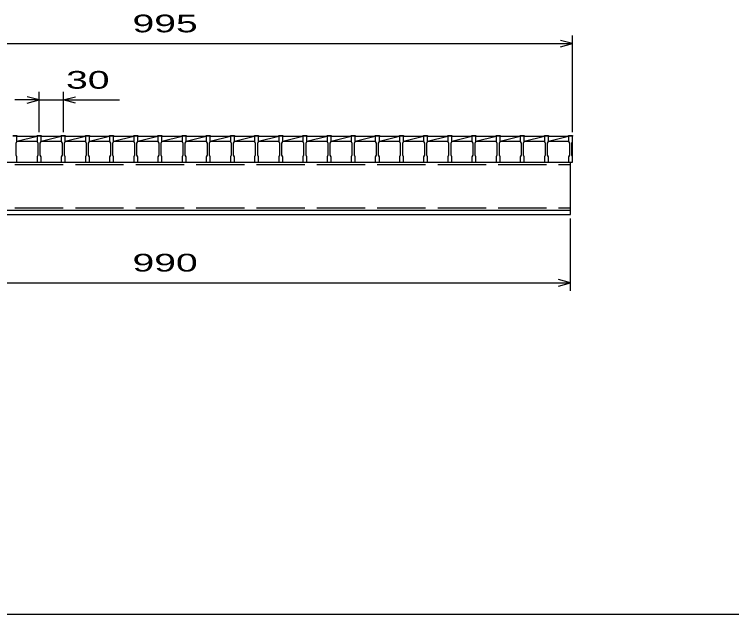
# Model space of a CAD drawing. Units: millimetres, scale not verified. Extents: x -1820 to 1731, y -1282 to 1054.
# Drawn here: x -1117 to -227, y -1146 to -401 of the extents above; entities that cross this region are included whole.
import ezdxf
from ezdxf.enums import TextEntityAlignment as Align

# ---------------------------------------------------------------- set-up
doc = ezdxf.new("R2010")
doc.units = ezdxf.units.MM
doc.header["$LTSCALE"] = 10
doc.linetypes.add('DASHED', pattern=[7.5, 6, -1.5])
for name, color, linetype, lineweight in [('0_2', 150, 'Continuous', 25), ('16', 3, 'Continuous', 25), ('22', 4, 'Continuous', 25)]:
    doc.layers.add(name, color=color, linetype=linetype, lineweight=lineweight)
doc.styles.add('ベクトル', font='')
doc.styles.get('ベクトル').set_extended_font_data('ベクトル')

msp = doc.modelspace()

# ---------------------------------------------------------------- linework, layer by layer
at = {"layer": '0_2'}
msp.add_line((1731, -1146.5), (-1729, -1146.5), dxfattribs=at)
at = {"layer": '16'}
for p, q in [((-1119, -551.8), (-1114, -551.8)), ((-1114, -551.8), (-1114, -552.5)), ((-1089, -552.5), (-1089, -551.8)), ((-1089, -551.8), (-1084, -551.8)), ((-1084, -551.8), (-1084, -552.5)), ((-1059, -552.5), (-1059, -551.8)), ((-1059, -551.8), (-1054, -551.8)), ((-1054, -551.8), (-1054, -552.5)), ((-1029, -552.5), (-1029, -551.8)), ((-1029, -551.8), (-1024, -551.8)), ((-1024, -551.8), (-1024, -552.5)), ((-999, -552.5), (-999, -551.8)), ((-999, -551.8), (-994, -551.8)), ((-994, -551.8), (-994, -552.5)), ((-969, -552.5), (-969, -551.8)), ((-969, -551.8), (-964, -551.8)), ((-964, -551.8), (-964, -552.5)), ((-939, -552.5), (-939, -551.8)), ((-939, -551.8), (-934, -551.8)), ((-934, -551.8), (-934, -552.5)), ((-909, -552.5), (-909, -551.8)), ((-909, -551.8), (-904, -551.8)), ((-904, -551.8), (-904, -552.5)), ((-879, -552.5), (-879, -551.8)), ((-879, -551.8), (-874, -551.8)), ((-874, -551.8), (-874, -552.5)), ((-849, -552.5), (-849, -551.8)), ((-849, -551.8), (-844, -551.8)), ((-844, -551.8), (-844, -552.5)), ((-819, -552.5), (-819, -551.8)), ((-819, -551.8), (-814, -551.8)), ((-814, -551.8), (-814, -552.5)), ((-789, -552.5), (-789, -551.8)), ((-789, -551.8), (-784, -551.8)), ((-784, -551.8), (-784, -552.5)), ((-759, -552.5), (-759, -551.8)), ((-759, -551.8), (-754, -551.8)), ((-754, -551.8), (-754, -552.5)), ((-729, -552.5), (-729, -551.8)), ((-729, -551.8), (-724, -551.8)), ((-724, -551.8), (-724, -552.5)), ((-699, -552.5), (-699, -551.8)), ((-699, -551.8), (-694, -551.8)), ((-694, -551.8), (-694, -552.5)), ((-669, -552.5), (-669, -551.8)), ((-669, -551.8), (-664, -551.8)), ((-664, -551.8), (-664, -552.5)), ((-639, -552.5), (-639, -551.8)), ((-639, -551.8), (-634, -551.8)), ((-634, -551.8), (-634, -552.5)), ((-609, -552.5), (-609, -551.8)), ((-609, -551.8), (-604, -551.8)), ((-604, -551.8), (-604, -552.5)), ((-579, -552.5), (-579, -551.8)), ((-579, -551.8), (-574, -551.8)), ((-574, -551.8), (-574, -552.5)), ((-549, -552.5), (-549, -551.8)), ((-549, -551.8), (-544, -551.8)), ((-544, -551.8), (-544, -552.5)), ((-519, -552.5), (-519, -551.8)), ((-519, -551.8), (-514, -551.8)), ((-514, -551.8), (-514, -552.5)), ((-489, -552.5), (-489, -551.8)), ((-489, -551.8), (-484, -551.8)), ((-484, -551.8), (-484, -552.5)), ((-459, -552.5), (-459, -551.8)), ((-459, -551.8), (-454, -551.8)), ((-454, -551.8), (-454, -552.5)), ((-429, -552.5), (-429, -551.8)), ((-429, -551.8), (-424, -551.8)), ((-424, -551.8), (-424, -552.5)), ((-1114, -552.5), (-1119, -552.5)), ((-1115, -561), (-1114, -559)), ((-1115, -576), (-1115, -561)), ((-1114, -559), (-1114, -552.5)), ((-1114, -552.5), (-1089, -552.5)), ((-1114, -558.5), (-1089, -552.5)), ((-1114, -558.5), (-1089, -558.5)), ((-1089, -552.5), (-1089, -559)), ((-1084, -552.5), (-1089, -552.5)), ((-1089, -559), (-1088, -561)), ((-1088, -561), (-1088, -576)), ((-1085, -561), (-1084, -559)), ((-1085, -576), (-1085, -561)), ((-1084, -559), (-1084, -552.5)), ((-1084, -552.5), (-1059, -552.5)), ((-1084, -558.5), (-1059, -552.5)), ((-1084, -558.5), (-1059, -558.5)), ((-1059, -552.5), (-1059, -559)), ((-1054, -552.5), (-1059, -552.5)), ((-1059, -559), (-1058, -561)), ((-1058, -561), (-1058, -576)), ((-1055, -561), (-1054, -559)), ((-1055, -576), (-1055, -561)), ((-1054, -559), (-1054, -552.5)), ((-1054, -552.5), (-1029, -552.5)), ((-1054, -558.5), (-1029, -552.5)), ((-1054, -558.5), (-1029, -558.5)), ((-1029, -552.5), (-1029, -559)), ((-1024, -552.5), (-1029, -552.5)), ((-1029, -559), (-1028, -561)), ((-1028, -561), (-1028, -576)), ((-1025, -561), (-1024, -559)), ((-1025, -576), (-1025, -561)), ((-1024, -559), (-1024, -552.5)), ((-1024, -552.5), (-999, -552.5)), ((-1024, -558.5), (-999, -552.5)), ((-1024, -558.5), (-999, -558.5)), ((-999, -552.5), (-999, -559)), ((-994, -552.5), (-999, -552.5)), ((-999, -559), (-998, -561)), ((-998, -561), (-998, -576)), ((-995, -561), (-994, -559)), ((-995, -576), (-995, -561)), ((-994, -559), (-994, -552.5)), ((-994, -552.5), (-969, -552.5)), ((-994, -558.5), (-969, -552.5)), ((-994, -558.5), (-969, -558.5)), ((-969, -552.5), (-969, -559)), ((-964, -552.5), (-969, -552.5)), ((-969, -559), (-968, -561)), ((-968, -561), (-968, -576)), ((-965, -561), (-964, -559)), ((-965, -576), (-965, -561)), ((-964, -559), (-964, -552.5)), ((-964, -552.5), (-939, -552.5)), ((-964, -558.5), (-939, -552.5)), ((-964, -558.5), (-939, -558.5)), ((-939, -552.5), (-939, -559)), ((-934, -552.5), (-939, -552.5)), ((-939, -559), (-938, -561)), ((-938, -561), (-938, -576)), ((-935, -561), (-934, -559)), ((-935, -576), (-935, -561)), ((-934, -559), (-934, -552.5)), ((-934, -552.5), (-909, -552.5)), ((-934, -558.5), (-909, -552.5)), ((-934, -558.5), (-909, -558.5)), ((-909, -552.5), (-909, -559)), ((-904, -552.5), (-909, -552.5)), ((-909, -559), (-908, -561)), ((-908, -561), (-908, -576)), ((-905, -561), (-904, -559)), ((-905, -576), (-905, -561)), ((-904, -559), (-904, -552.5)), ((-904, -552.5), (-879, -552.5)), ((-904, -558.5), (-879, -552.5)), ((-904, -558.5), (-879, -558.5)), ((-879, -552.5), (-879, -559)), ((-874, -552.5), (-879, -552.5)), ((-879, -559), (-878, -561)), ((-878, -561), (-878, -576)), ((-875, -561), (-874, -559)), ((-875, -576), (-875, -561)), ((-874, -559), (-874, -552.5)), ((-874, -552.5), (-849, -552.5)), ((-874, -558.5), (-849, -552.5)), ((-874, -558.5), (-849, -558.5)), ((-849, -552.5), (-849, -559)), ((-844, -552.5), (-849, -552.5)), ((-849, -559), (-848, -561)), ((-848, -561), (-848, -576)), ((-845, -561), (-844, -559)), ((-845, -576), (-845, -561)), ((-844, -559), (-844, -552.5)), ((-844, -552.5), (-819, -552.5)), ((-844, -558.5), (-819, -552.5)), ((-844, -558.5), (-819, -558.5)), ((-819, -552.5), (-819, -559)), ((-814, -552.5), (-819, -552.5)), ((-819, -559), (-818, -561)), ((-818, -561), (-818, -576)), ((-815, -561), (-814, -559)), ((-815, -576), (-815, -561)), ((-814, -559), (-814, -552.5)), ((-814, -552.5), (-789, -552.5)), ((-814, -558.5), (-789, -552.5)), ((-814, -558.5), (-789, -558.5)), ((-789, -552.5), (-789, -559)), ((-784, -552.5), (-789, -552.5)), ((-789, -559), (-788, -561)), ((-788, -561), (-788, -576)), ((-785, -561), (-784, -559)), ((-785, -576), (-785, -561)), ((-784, -559), (-784, -552.5)), ((-784, -552.5), (-759, -552.5)), ((-784, -558.5), (-759, -552.5)), ((-784, -558.5), (-759, -558.5)), ((-759, -552.5), (-759, -559)), ((-754, -552.5), (-759, -552.5)), ((-759, -559), (-758, -561)), ((-758, -561), (-758, -576)), ((-755, -561), (-754, -559)), ((-755, -576), (-755, -561)), ((-754, -559), (-754, -552.5)), ((-754, -552.5), (-729, -552.5)), ((-754, -558.5), (-729, -552.5)), ((-754, -558.5), (-729, -558.5)), ((-729, -552.5), (-729, -559)), ((-724, -552.5), (-729, -552.5)), ((-729, -559), (-728, -561)), ((-728, -561), (-728, -576)), ((-725, -561), (-724, -559)), ((-725, -576), (-725, -561)), ((-724, -559), (-724, -552.5)), ((-724, -552.5), (-699, -552.5)), ((-724, -558.5), (-699, -552.5)), ((-724, -558.5), (-699, -558.5)), ((-699, -552.5), (-699, -559)), ((-694, -552.5), (-699, -552.5)), ((-699, -559), (-698, -561)), ((-698, -561), (-698, -576)), ((-695, -561), (-694, -559)), ((-695, -576), (-695, -561)), ((-694, -559), (-694, -552.5)), ((-694, -552.5), (-669, -552.5)), ((-694, -558.5), (-669, -552.5)), ((-694, -558.5), (-669, -558.5)), ((-669, -552.5), (-669, -559)), ((-664, -552.5), (-669, -552.5)), ((-669, -559), (-668, -561)), ((-668, -561), (-668, -576)), ((-665, -561), (-664, -559)), ((-665, -576), (-665, -561)), ((-664, -559), (-664, -552.5)), ((-664, -552.5), (-639, -552.5)), ((-664, -558.5), (-639, -552.5)), ((-664, -558.5), (-639, -558.5)), ((-639, -552.5), (-639, -559)), ((-634, -552.5), (-639, -552.5)), ((-639, -559), (-638, -561)), ((-638, -561), (-638, -576)), ((-635, -561), (-634, -559)), ((-635, -576), (-635, -561)), ((-634, -559), (-634, -552.5)), ((-634, -552.5), (-609, -552.5)), ((-634, -558.5), (-609, -552.5)), ((-634, -558.5), (-609, -558.5)), ((-609, -552.5), (-609, -559)), ((-604, -552.5), (-609, -552.5)), ((-609, -559), (-608, -561)), ((-608, -561), (-608, -576)), ((-605, -561), (-604, -559)), ((-605, -576), (-605, -561)), ((-604, -559), (-604, -552.5)), ((-604, -552.5), (-579, -552.5)), ((-604, -558.5), (-579, -552.5)), ((-604, -558.5), (-579, -558.5)), ((-579, -552.5), (-579, -559)), ((-574, -552.5), (-579, -552.5)), ((-579, -559), (-578, -561)), ((-578, -561), (-578, -576)), ((-575, -561), (-574, -559)), ((-575, -576), (-575, -561)), ((-574, -559), (-574, -552.5)), ((-574, -552.5), (-549, -552.5)), ((-574, -558.5), (-549, -552.5)), ((-574, -558.5), (-549, -558.5)), ((-549, -552.5), (-549, -559)), ((-544, -552.5), (-549, -552.5)), ((-549, -559), (-548, -561)), ((-548, -561), (-548, -576)), ((-545, -561), (-544, -559)), ((-545, -576), (-545, -561)), ((-544, -559), (-544, -552.5)), ((-544, -552.5), (-519, -552.5)), ((-544, -558.5), (-519, -552.5)), ((-544, -558.5), (-519, -558.5)), ((-519, -552.5), (-519, -559)), ((-514, -552.5), (-519, -552.5)), ((-519, -559), (-518, -561)), ((-518, -561), (-518, -576)), ((-515, -561), (-514, -559)), ((-515, -576), (-515, -561)), ((-514, -559), (-514, -552.5)), ((-514, -552.5), (-489, -552.5)), ((-514, -558.5), (-489, -552.5)), ((-514, -558.5), (-489, -558.5)), ((-489, -552.5), (-489, -559)), ((-484, -552.5), (-489, -552.5)), ((-489, -559), (-488, -561)), ((-488, -561), (-488, -576)), ((-485, -561), (-484, -559)), ((-485, -576), (-485, -561)), ((-484, -559), (-484, -552.5)), ((-484, -552.5), (-459, -552.5)), ((-484, -558.5), (-459, -552.5)), ((-484, -558.5), (-459, -558.5)), ((-459, -552.5), (-459, -559)), ((-454, -552.5), (-459, -552.5)), ((-459, -559), (-458, -561)), ((-458, -561), (-458, -576)), ((-455, -561), (-454, -559)), ((-455, -576), (-455, -561)), ((-454, -559), (-454, -552.5)), ((-454, -552.5), (-429, -552.5)), ((-454, -558.5), (-429, -552.5)), ((-454, -558.5), (-429, -558.5)), ((-429, -552.5), (-429, -559)), ((-424, -552.5), (-429, -552.5)), ((-429, -559), (-428, -561)), ((-428, -561), (-428, -576)), ((-425, -561), (-424, -559)), ((-425, -576), (-425, -561)), ((-424, -559), (-424, -552.5)), ((-424, -584.5), (-424, -552.5)), ((-1114, -578), (-1115, -576)), ((-1114, -584.5), (-1114, -578)), ((-1088, -576), (-1089, -578)), ((-1089, -578), (-1089, -584.5)), ((-1084, -578), (-1085, -576)), ((-1084, -584.5), (-1084, -578)), ((-1058, -576), (-1059, -578)), ((-1059, -578), (-1059, -584.5)), ((-1054, -578), (-1055, -576)), ((-1054, -584.5), (-1054, -578)), ((-1028, -576), (-1029, -578)), ((-1029, -578), (-1029, -584.5)), ((-1024, -578), (-1025, -576)), ((-1024, -584.5), (-1024, -578)), ((-998, -576), (-999, -578)), ((-999, -578), (-999, -584.5)), ((-994, -578), (-995, -576)), ((-994, -584.5), (-994, -578)), ((-968, -576), (-969, -578)), ((-969, -578), (-969, -584.5)), ((-964, -578), (-965, -576)), ((-964, -584.5), (-964, -578)), ((-938, -576), (-939, -578)), ((-939, -578), (-939, -584.5)), ((-934, -578), (-935, -576)), ((-934, -584.5), (-934, -578)), ((-908, -576), (-909, -578)), ((-909, -578), (-909, -584.5)), ((-904, -578), (-905, -576)), ((-904, -584.5), (-904, -578)), ((-878, -576), (-879, -578)), ((-879, -578), (-879, -584.5)), ((-874, -578), (-875, -576)), ((-874, -584.5), (-874, -578)), ((-848, -576), (-849, -578)), ((-849, -578), (-849, -584.5)), ((-844, -578), (-845, -576)), ((-844, -584.5), (-844, -578)), ((-818, -576), (-819, -578)), ((-819, -578), (-819, -584.5)), ((-814, -578), (-815, -576)), ((-814, -584.5), (-814, -578)), ((-788, -576), (-789, -578)), ((-789, -578), (-789, -584.5)), ((-784, -578), (-785, -576)), ((-784, -584.5), (-784, -578)), ((-758, -576), (-759, -578)), ((-759, -578), (-759, -584.5)), ((-754, -578), (-755, -576)), ((-754, -584.5), (-754, -578)), ((-728, -576), (-729, -578)), ((-729, -578), (-729, -584.5)), ((-724, -578), (-725, -576)), ((-724, -584.5), (-724, -578)), ((-698, -576), (-699, -578)), ((-699, -578), (-699, -584.5)), ((-694, -578), (-695, -576)), ((-694, -584.5), (-694, -578)), ((-668, -576), (-669, -578)), ((-669, -578), (-669, -584.5)), ((-664, -578), (-665, -576)), ((-664, -584.5), (-664, -578)), ((-638, -576), (-639, -578)), ((-639, -578), (-639, -584.5)), ((-634, -578), (-635, -576)), ((-634, -584.5), (-634, -578)), ((-608, -576), (-609, -578)), ((-609, -578), (-609, -584.5)), ((-604, -578), (-605, -576)), ((-604, -584.5), (-604, -578)), ((-578, -576), (-579, -578)), ((-579, -578), (-579, -584.5)), ((-574, -578), (-575, -576)), ((-574, -584.5), (-574, -578)), ((-548, -576), (-549, -578)), ((-549, -578), (-549, -584.5)), ((-544, -578), (-545, -576)), ((-544, -584.5), (-544, -578)), ((-518, -576), (-519, -578)), ((-519, -578), (-519, -584.5)), ((-514, -578), (-515, -576)), ((-514, -584.5), (-514, -578)), ((-488, -576), (-489, -578)), ((-489, -578), (-489, -584.5)), ((-484, -578), (-485, -576)), ((-484, -584.5), (-484, -578)), ((-458, -576), (-459, -578)), ((-459, -578), (-459, -584.5)), ((-454, -578), (-455, -576)), ((-454, -584.5), (-454, -578)), ((-428, -576), (-429, -578)), ((-429, -578), (-429, -584.5)), ((-424, -578), (-425, -576)), ((-424, -584.5), (-424, -578)), ((-1416.5, -584.5), (-426.5, -584.5)), ((-1119, -584.5), (-1114, -584.5)), ((-1114, -584.5), (-1089, -584.5)), ((-1089, -584.5), (-1084, -584.5)), ((-1084, -584.5), (-1059, -584.5)), ((-1059, -584.5), (-1054, -584.5)), ((-1054, -584.5), (-1029, -584.5)), ((-1029, -584.5), (-1024, -584.5)), ((-1024, -584.5), (-999, -584.5)), ((-999, -584.5), (-994, -584.5)), ((-994, -584.5), (-969, -584.5)), ((-969, -584.5), (-964, -584.5)), ((-964, -584.5), (-939, -584.5)), ((-939, -584.5), (-934, -584.5)), ((-934, -584.5), (-909, -584.5)), ((-909, -584.5), (-904, -584.5)), ((-904, -584.5), (-879, -584.5)), ((-879, -584.5), (-874, -584.5)), ((-874, -584.5), (-849, -584.5)), ((-849, -584.5), (-844, -584.5)), ((-844, -584.5), (-819, -584.5)), ((-819, -584.5), (-814, -584.5)), ((-814, -584.5), (-789, -584.5)), ((-789, -584.5), (-784, -584.5)), ((-784, -584.5), (-759, -584.5)), ((-759, -584.5), (-754, -584.5)), ((-754, -584.5), (-729, -584.5)), ((-729, -584.5), (-724, -584.5)), ((-724, -584.5), (-699, -584.5)), ((-699, -584.5), (-694, -584.5)), ((-694, -584.5), (-669, -584.5)), ((-669, -584.5), (-664, -584.5)), ((-664, -584.5), (-639, -584.5)), ((-639, -584.5), (-634, -584.5)), ((-634, -584.5), (-609, -584.5)), ((-609, -584.5), (-604, -584.5)), ((-604, -584.5), (-579, -584.5)), ((-579, -584.5), (-574, -584.5)), ((-574, -584.5), (-549, -584.5)), ((-549, -584.5), (-544, -584.5)), ((-544, -584.5), (-519, -584.5)), ((-519, -584.5), (-514, -584.5)), ((-514, -584.5), (-489, -584.5)), ((-489, -584.5), (-484, -584.5)), ((-484, -584.5), (-459, -584.5)), ((-459, -584.5), (-454, -584.5)), ((-454, -584.5), (-429, -584.5)), ((-429, -584.5), (-424, -584.5)), ((-426.5, -644.5), (-426.5, -584.5)), ((-1416.5, -644.5), (-426.5, -644.5)), ((-1416.5, -644.5), (-426.5, -644.5)), ((-1416.5, -649.5), (-426.5, -649.5)), ((-426.5, -649.5), (-426.5, -644.5))]:
    msp.add_line(p, q, dxfattribs=at)
at = {"layer": '16', "linetype": 'DASHED'}
for p, q in [((-1416.5, -587.7), (-426.5, -587.7)), ((-1416.5, -641.3), (-426.5, -641.3))]:
    msp.add_line(p, q, dxfattribs=at)
at = {"layer": '22'}
for p, q in [((-424, -547.5), (-424, -427.5)), ((-424, -437.5), (-439, -433.5)), ((-1419, -437.5), (-424, -437.5)), ((-439, -441.5), (-424, -437.5)), ((-1086.5, -547.5), (-1086.5, -497.5)), ((-1056.5, -497.5), (-1056.5, -547.5)), ((-1086.5, -507.5), (-1116.5, -507.5)), ((-1086.5, -507.5), (-1101.5, -503.5)), ((-1101.5, -511.5), (-1086.5, -507.5)), ((-1086.5, -507.5), (-1056.5, -507.5)), ((-1056.5, -507.5), (-1041.5, -503.5)), ((-1041.5, -511.5), (-1056.5, -507.5)), ((-1056.5, -507.5), (-986.5, -507.5)), ((-426.5, -744.5), (-426.5, -654.5)), ((-1416.5, -734.5), (-426.5, -734.5)), ((-426.5, -734.5), (-441.5, -730.5)), ((-441.5, -738.5), (-426.5, -734.5))]:
    msp.add_line(p, q, dxfattribs=at)

# ---------------------------------------------------------------- texts
at = {"layer": '22', "color": 2, "style": 'ベクトル', "width": 1.65}
for s, p in [(' 995 ', (-984, -412.5)), (' 30 ', (-1066.5, -482.5)), (' 990 ', (-984, -709.5))]:
    msp.add_text(s, height=21.99, dxfattribs=at).set_placement(p, align=Align.MIDDLE_LEFT)

doc.saveas('drawing.dxf')
